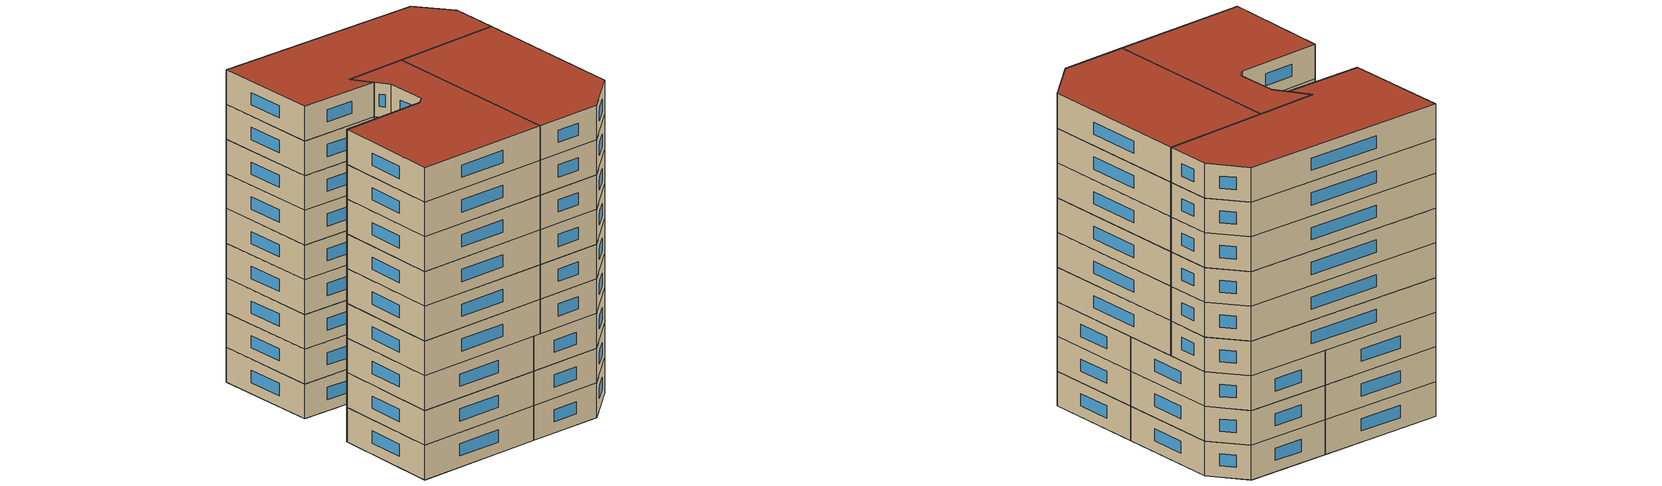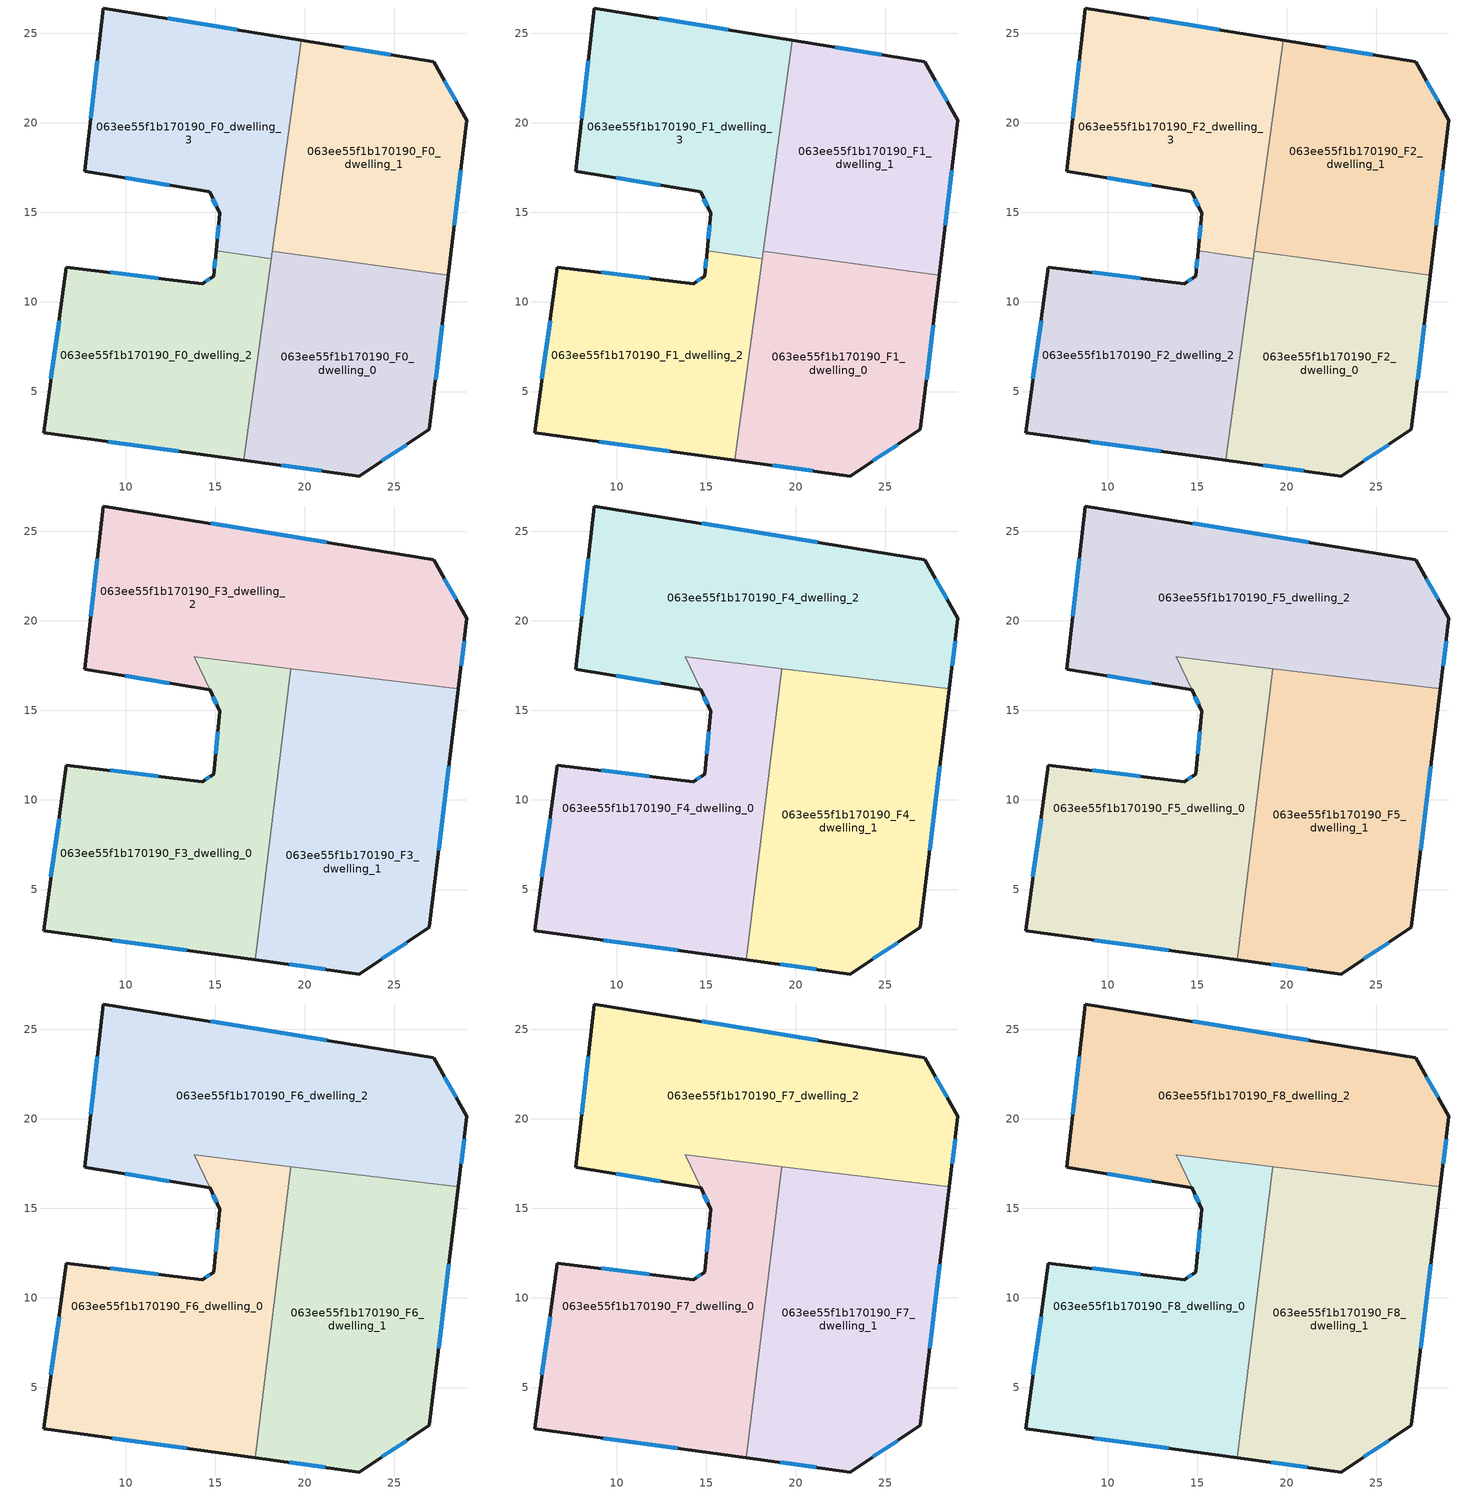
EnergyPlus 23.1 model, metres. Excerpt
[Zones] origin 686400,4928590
063ee55f1b170190_F0_dwelling_0
 floor ground (EU_floor_Construction): 26.95,2.88 27.99,11.49 18.18,12.84 16.58,1.17 23.02,0.28 z0
 wall outside (EU_wall_Construction): 27.99,11.49 26.95,2.88 23.02,0.28 16.58,1.17 z0:3
 wall to 063ee55f1b170190_F0_dwelling_1 (EU_wall_Construction): 18.18,12.84 27.99,11.49 z0:3
 wall to 063ee55f1b170190_F0_dwelling_2 (EU_wall_Construction): 16.58,1.17 18.13,12.43 z0:3
 wall to 063ee55f1b170190_F0_dwelling_3 (EU_wall_Construction): 18.13,12.43 18.18,12.84 z0:3
 window (EU_Window_Construction): 27.66,8.7 27.29,5.67 / 25.68,2.04 24.3,1.12 / 20.93,0.57 18.67,0.88 z0.97:2.03
063ee55f1b170190_F0_dwelling_1
 floor ground (EU_floor_Construction): 27.99,11.49 29.04,20.16 27.19,23.41 19.8,24.62 18.18,12.84 z0
 wall outside (EU_wall_Construction): 19.8,24.62 27.19,23.41 29.04,20.16 27.99,11.49 z0:3
 wall to 063ee55f1b170190_F0_dwelling_3 (EU_wall_Construction): 18.18,12.84 19.8,24.62 z0:3
 window (EU_Window_Construction): 22.2,24.23 24.8,23.8 / 27.79,22.36 28.44,21.21 / 28.7,17.35 28.34,14.3 z0.97:2.03
063ee55f1b170190_F0_dwelling_2
 floor ground (EU_floor_Construction): 16.58,1.17 18.13,12.43 15.03,12.85 14.89,11.44 14.25,11.02 6.68,11.95 5.4,2.7 z0
 wall outside (EU_wall_Construction): 16.58,1.17 5.4,2.7 6.68,11.95 14.25,11.02 14.89,11.44 15.03,12.85 z0:3
 wall to 063ee55f1b170190_F0_dwelling_3 (EU_wall_Construction): 15.03,12.85 18.13,12.43 z0:3
 window (EU_Window_Construction): 9.13,11.65 11.8,11.32 / 14.46,11.16 14.69,11.3 / 14.94,11.9 14.99,12.39 / 12.96,1.66 9.03,2.2 / 5.82,5.7 6.26,8.95 z0.97:2.03
063ee55f1b170190_F0_dwelling_3
 floor ground (EU_floor_Construction): 18.13,12.43 19.8,24.62 8.74,26.42 7.7,17.29 14.67,16.17 15.24,14.96 15.03,12.85 z0
 wall outside (EU_wall_Construction): 15.03,12.85 15.24,14.96 14.67,16.17 7.7,17.29 8.74,26.42 19.8,24.62 z0:3
 window (EU_Window_Construction): 15.1,13.54 15.18,14.28 / 15.06,15.35 14.86,15.78 / 12.41,16.53 9.96,16.93 / 8.04,20.25 8.41,23.46 / 12.33,25.84 16.22,25.2 z0.97:2.03
063ee55f1b170190_F1_dwelling_0
 floor to 063ee55f1b170190_F0_dwelling_0 (EU_floor_Construction): 26.95,2.88 27.99,11.49 18.18,12.84 16.58,1.17 23.02,0.28 z3
 wall outside (EU_wall_Construction): 27.99,11.49 26.95,2.88 23.02,0.28 16.58,1.17 z3:6
 wall to 063ee55f1b170190_F1_dwelling_1 (EU_wall_Construction): 18.18,12.84 27.99,11.49 z3:6
 wall to 063ee55f1b170190_F1_dwelling_2 (EU_wall_Construction): 16.58,1.17 18.13,12.43 z3:6
 wall to 063ee55f1b170190_F1_dwelling_3 (EU_wall_Construction): 18.13,12.43 18.18,12.84 z3:6
 window (EU_Window_Construction): 27.66,8.7 27.29,5.67 / 25.68,2.04 24.3,1.12 / 20.93,0.57 18.67,0.88 z3.97:5.03
063ee55f1b170190_F1_dwelling_1
 floor to 063ee55f1b170190_F0_dwelling_1 (EU_floor_Construction): 27.99,11.49 29.04,20.16 27.19,23.41 19.8,24.62 18.18,12.84 z3
 wall outside (EU_wall_Construction): 19.8,24.62 27.19,23.41 29.04,20.16 27.99,11.49 z3:6
 wall to 063ee55f1b170190_F1_dwelling_3 (EU_wall_Construction): 18.18,12.84 19.8,24.62 z3:6
 window (EU_Window_Construction): 22.2,24.23 24.8,23.8 / 27.79,22.36 28.44,21.21 / 28.7,17.35 28.34,14.3 z3.97:5.03
063ee55f1b170190_F1_dwelling_2
 floor to 063ee55f1b170190_F0_dwelling_2 (EU_floor_Construction): 16.58,1.17 18.13,12.43 15.03,12.85 14.89,11.44 14.25,11.02 6.68,11.95 5.4,2.7 z3
 wall outside (EU_wall_Construction): 16.58,1.17 5.4,2.7 6.68,11.95 14.25,11.02 14.89,11.44 15.03,12.85 z3:6
 wall to 063ee55f1b170190_F1_dwelling_3 (EU_wall_Construction): 15.03,12.85 18.13,12.43 z3:6
 window (EU_Window_Construction): 9.13,11.65 11.8,11.32 / 14.46,11.16 14.69,11.3 / 14.94,11.9 14.99,12.39 / 12.96,1.66 9.03,2.2 / 5.82,5.7 6.26,8.95 z3.97:5.03
063ee55f1b170190_F1_dwelling_3
 floor to 063ee55f1b170190_F0_dwelling_3 (EU_floor_Construction): 18.13,12.43 19.8,24.62 8.74,26.42 7.7,17.29 14.67,16.17 15.24,14.96 15.03,12.85 z3
 wall outside (EU_wall_Construction): 15.03,12.85 15.24,14.96 14.67,16.17 7.7,17.29 8.74,26.42 19.8,24.62 z3:6
 window (EU_Window_Construction): 15.1,13.54 15.18,14.28 / 15.06,15.35 14.86,15.78 / 12.41,16.53 9.96,16.93 / 8.04,20.25 8.41,23.46 / 12.33,25.84 16.22,25.2 z3.97:5.03
063ee55f1b170190_F2_dwelling_0
 floor to 063ee55f1b170190_F1_dwelling_0 (EU_floor_Construction): 26.95,2.88 27.99,11.49 18.18,12.84 16.58,1.17 23.02,0.28 z6
 wall outside (EU_wall_Construction): 27.99,11.49 26.95,2.88 23.02,0.28 16.58,1.17 z6:9
 wall to 063ee55f1b170190_F2_dwelling_1 (EU_wall_Construction): 18.18,12.84 27.99,11.49 z6:9
 wall to 063ee55f1b170190_F2_dwelling_2 (EU_wall_Construction): 16.58,1.17 18.13,12.43 z6:9
 wall to 063ee55f1b170190_F2_dwelling_3 (EU_wall_Construction): 18.13,12.43 18.18,12.84 z6:9
 window (EU_Window_Construction): 27.66,8.7 27.29,5.67 / 25.68,2.04 24.3,1.12 / 20.93,0.57 18.67,0.88 z6.97:8.03
063ee55f1b170190_F2_dwelling_1
 floor to 063ee55f1b170190_F1_dwelling_1 (EU_floor_Construction): 27.99,11.49 29.04,20.16 27.19,23.41 19.8,24.62 18.18,12.84 z6
 wall outside (EU_wall_Construction): 19.8,24.62 27.19,23.41 29.04,20.16 27.99,11.49 z6:9
 wall to 063ee55f1b170190_F2_dwelling_3 (EU_wall_Construction): 18.18,12.84 19.8,24.62 z6:9
 window (EU_Window_Construction): 22.2,24.23 24.8,23.8 / 27.79,22.36 28.44,21.21 / 28.7,17.35 28.34,14.3 z6.97:8.03
063ee55f1b170190_F2_dwelling_2
 floor to 063ee55f1b170190_F1_dwelling_2 (EU_floor_Construction): 16.58,1.17 18.13,12.43 15.03,12.85 14.89,11.44 14.25,11.02 6.68,11.95 5.4,2.7 z6
 wall outside (EU_wall_Construction): 16.58,1.17 5.4,2.7 6.68,11.95 14.25,11.02 14.89,11.44 15.03,12.85 z6:9
 wall to 063ee55f1b170190_F2_dwelling_3 (EU_wall_Construction): 15.03,12.85 18.13,12.43 z6:9
 window (EU_Window_Construction): 9.13,11.65 11.8,11.32 / 14.46,11.16 14.69,11.3 / 14.94,11.9 14.99,12.39 / 12.96,1.66 9.03,2.2 / 5.82,5.7 6.26,8.95 z6.97:8.03
063ee55f1b170190_F2_dwelling_3
 floor to 063ee55f1b170190_F1_dwelling_3 (EU_floor_Construction): 18.13,12.43 19.8,24.62 8.74,26.42 7.7,17.29 14.67,16.17 15.24,14.96 15.03,12.85 z6
 wall outside (EU_wall_Construction): 15.03,12.85 15.24,14.96 14.67,16.17 7.7,17.29 8.74,26.42 19.8,24.62 z6:9
 window (EU_Window_Construction): 15.1,13.54 15.18,14.28 / 15.06,15.35 14.86,15.78 / 12.41,16.53 9.96,16.93 / 8.04,20.25 8.41,23.46 / 12.33,25.84 16.22,25.2 z6.97:8.03
063ee55f1b170190_F3_dwelling_0
 floor to 063ee55f1b170190_F2_dwelling_2 (EU_floor_Construction): 16.58,1.17 18.13,12.43 15.03,12.85 14.89,11.44 14.25,11.02 6.68,11.95 5.4,2.7 z9
 floor to 063ee55f1b170190_F2_dwelling_0 (EU_floor_Construction): 17.23,1.08 18.65,12.77 18.18,12.84 16.58,1.17 z9
 floor to 063ee55f1b170190_F2_dwelling_3 (EU_floor_Construction): 18.13,12.43 18.81,17.39 13.82,18 14.68,16.17 15.24,14.96 15.03,12.85 z9
 floor to 063ee55f1b170190_F2_dwelling_1 (EU_floor_Construction): 18.65,12.77 19.21,17.34 18.81,17.39 18.18,12.84 z9
 wall outside (EU_wall_Construction): 17.23,1.08 5.4,2.7 6.68,11.95 14.25,11.02 14.89,11.44 15.24,14.96 14.68,16.17 z9:12
 wall to 063ee55f1b170190_F3_dwelling_2 (EU_wall_Construction): 14.68,16.17 13.82,18 19.21,17.34 z9:12
 wall to 063ee55f1b170190_F3_dwelling_1 (EU_wall_Construction): 19.21,17.34 17.23,1.08 z9:12
 window (EU_Window_Construction): 9.13,11.65 11.8,11.32 / 14.46,11.16 14.69,11.3 / 15.01,12.58 15.13,13.82 / 15.06,15.35 14.86,15.78 / 13.4,1.6 9.24,2.17 / 5.82,5.7 6.26,8.95 z9.97:11.03
063ee55f1b170190_F3_dwelling_1
 floor to 063ee55f1b170190_F2_dwelling_0 (EU_floor_Construction): 26.95,2.88 27.99,11.49 18.65,12.77 17.23,1.08 23.02,0.28 z9
 floor to 063ee55f1b170190_F2_dwelling_1 (EU_floor_Construction): 27.99,11.49 28.57,16.21 19.21,17.34 18.65,12.77 z9
 wall outside (EU_wall_Construction): 28.57,16.21 26.95,2.88 23.02,0.28 17.23,1.08 z9:12
 wall to 063ee55f1b170190_F3_dwelling_2 (EU_wall_Construction): 19.21,17.34 28.57,16.21 z9:12
 window (EU_Window_Construction): 25.68,2.04 24.3,1.12 / 21.15,0.54 19.11,0.82 / 28.04,11.89 27.48,7.2 z9.97:11.03
063ee55f1b170190_F3_dwelling_2
 floor to 063ee55f1b170190_F2_dwelling_1 (EU_floor_Construction): 28.57,16.21 29.04,20.16 27.19,23.41 19.8,24.62 18.81,17.39 z9
 floor to 063ee55f1b170190_F2_dwelling_3 (EU_floor_Construction): 18.81,17.39 19.8,24.62 8.74,26.42 7.7,17.29 14.67,16.17 13.82,18 z9
 wall outside (EU_wall_Construction): 14.67,16.17 7.7,17.29 8.74,26.42 27.19,23.41 29.04,20.16 28.57,16.21 z9:12
 window (EU_Window_Construction): 12.41,16.53 9.96,16.93 / 8.04,20.25 8.41,23.46 / 14.73,25.44 21.21,24.39 / 27.79,22.36 28.44,21.21 / 28.89,18.88 28.72,17.49 z9.97:11.03
063ee55f1b170190_F4_dwelling_0
 floor to 063ee55f1b170190_F3_dwelling_0 (EU_floor_Construction): 17.23,1.08 19.21,17.34 13.82,18 14.68,16.17 15.24,14.96 14.89,11.44 14.25,11.02 6.68,11.95 5.4,2.7 z12
 wall outside (EU_wall_Construction): 17.23,1.08 5.4,2.7 6.68,11.95 14.25,11.02 14.89,11.44 15.24,14.96 14.68,16.17 z12:15
 wall to 063ee55f1b170190_F4_dwelling_2 (EU_wall_Construction): 14.68,16.17 13.82,18 19.21,17.34 z12:15
 wall to 063ee55f1b170190_F4_dwelling_1 (EU_wall_Construction): 19.21,17.34 17.23,1.08 z12:15
 window (EU_Window_Construction): 9.13,11.65 11.8,11.32 / 14.46,11.16 14.69,11.3 / 15.01,12.58 15.13,13.82 / 15.06,15.35 14.86,15.78 / 13.4,1.6 9.24,2.17 / 5.82,5.7 6.26,8.95 z12.97:14.03
063ee55f1b170190_F4_dwelling_1
 floor to 063ee55f1b170190_F3_dwelling_1 (EU_floor_Construction): 26.95,2.88 28.57,16.21 19.21,17.34 17.23,1.08 23.02,0.28 z12
 wall outside (EU_wall_Construction): 28.57,16.21 26.95,2.88 23.02,0.28 17.23,1.08 z12:15
 wall to 063ee55f1b170190_F4_dwelling_2 (EU_wall_Construction): 19.21,17.34 28.57,16.21 z12:15
 window (EU_Window_Construction): 25.68,2.04 24.3,1.12 / 21.15,0.54 19.11,0.82 / 28.04,11.89 27.48,7.2 z12.97:14.03
063ee55f1b170190_F4_dwelling_2
 floor to 063ee55f1b170190_F3_dwelling_2 (EU_floor_Construction): 28.57,16.21 29.04,20.16 27.19,23.41 8.74,26.42 7.7,17.29 14.67,16.17 13.82,18 z12
 wall outside (EU_wall_Construction): 14.67,16.17 7.7,17.29 8.74,26.42 27.19,23.41 29.04,20.16 28.57,16.21 z12:15
 window (EU_Window_Construction): 12.41,16.53 9.96,16.93 / 8.04,20.25 8.41,23.46 / 14.73,25.44 21.21,24.39 / 27.79,22.36 28.44,21.21 / 28.89,18.88 28.72,17.49 z12.97:14.03
063ee55f1b170190_F5_dwelling_0
 floor to 063ee55f1b170190_F4_dwelling_0 (EU_floor_Construction): 17.23,1.08 19.21,17.34 13.82,18 14.68,16.17 15.24,14.96 14.89,11.44 14.25,11.02 6.68,11.95 5.4,2.7 z15
 wall outside (EU_wall_Construction): 17.23,1.08 5.4,2.7 6.68,11.95 14.25,11.02 14.89,11.44 15.24,14.96 14.68,16.17 z15:18
 wall to 063ee55f1b170190_F5_dwelling_2 (EU_wall_Construction): 14.68,16.17 13.82,18 19.21,17.34 z15:18
 wall to 063ee55f1b170190_F5_dwelling_1 (EU_wall_Construction): 19.21,17.34 17.23,1.08 z15:18
 window (EU_Window_Construction): 9.13,11.65 11.8,11.32 / 14.46,11.16 14.69,11.3 / 15.01,12.58 15.13,13.82 / 15.06,15.35 14.86,15.78 / 13.4,1.6 9.24,2.17 / 5.82,5.7 6.26,8.95 z15.97:17.03
063ee55f1b170190_F5_dwelling_1
 floor to 063ee55f1b170190_F4_dwelling_1 (EU_floor_Construction): 26.95,2.88 28.57,16.21 19.21,17.34 17.23,1.08 23.02,0.28 z15
 wall outside (EU_wall_Construction): 28.57,16.21 26.95,2.88 23.02,0.28 17.23,1.08 z15:18
 wall to 063ee55f1b170190_F5_dwelling_2 (EU_wall_Construction): 19.21,17.34 28.57,16.21 z15:18
 window (EU_Window_Construction): 25.68,2.04 24.3,1.12 / 21.15,0.54 19.11,0.82 / 28.04,11.89 27.48,7.2 z15.97:17.03
063ee55f1b170190_F5_dwelling_2
 floor to 063ee55f1b170190_F4_dwelling_2 (EU_floor_Construction): 28.57,16.21 29.04,20.16 27.19,23.41 8.74,26.42 7.7,17.29 14.67,16.17 13.82,18 z15
 wall outside (EU_wall_Construction): 14.67,16.17 7.7,17.29 8.74,26.42 27.19,23.41 29.04,20.16 28.57,16.21 z15:18
 window (EU_Window_Construction): 12.41,16.53 9.96,16.93 / 8.04,20.25 8.41,23.46 / 14.73,25.44 21.21,24.39 / 27.79,22.36 28.44,21.21 / 28.89,18.88 28.72,17.49 z15.97:17.03
063ee55f1b170190_F6_dwelling_0
 floor to 063ee55f1b170190_F5_dwelling_0 (EU_floor_Construction): 17.23,1.08 19.21,17.34 13.82,18 14.68,16.17 15.24,14.96 14.89,11.44 14.25,11.02 6.68,11.95 5.4,2.7 z18
 wall outside (EU_wall_Construction): 17.23,1.08 5.4,2.7 6.68,11.95 14.25,11.02 14.89,11.44 15.24,14.96 14.68,16.17 z18:21
 wall to 063ee55f1b170190_F6_dwelling_2 (EU_wall_Construction): 14.68,16.17 13.82,18 19.21,17.34 z18:21
 wall to 063ee55f1b170190_F6_dwelling_1 (EU_wall_Construction): 19.21,17.34 17.23,1.08 z18:21
 window (EU_Window_Construction): 9.13,11.65 11.8,11.32 / 14.46,11.16 14.69,11.3 / 15.01,12.58 15.13,13.82 / 15.06,15.35 14.86,15.78 / 13.4,1.6 9.24,2.17 / 5.82,5.7 6.26,8.95 z18.97:20.03
063ee55f1b170190_F6_dwelling_1
 floor to 063ee55f1b170190_F5_dwelling_1 (EU_floor_Construction): 26.95,2.88 28.57,16.21 19.21,17.34 17.23,1.08 23.02,0.28 z18
 wall outside (EU_wall_Construction): 28.57,16.21 26.95,2.88 23.02,0.28 17.23,1.08 z18:21
 wall to 063ee55f1b170190_F6_dwelling_2 (EU_wall_Construction): 19.21,17.34 28.57,16.21 z18:21
 window (EU_Window_Construction): 25.68,2.04 24.3,1.12 / 21.15,0.54 19.11,0.82 / 28.04,11.89 27.48,7.2 z18.97:20.03
063ee55f1b170190_F6_dwelling_2
 floor to 063ee55f1b170190_F5_dwelling_2 (EU_floor_Construction): 28.57,16.21 29.04,20.16 27.19,23.41 8.74,26.42 7.7,17.29 14.67,16.17 13.82,18 z18
 wall outside (EU_wall_Construction): 14.67,16.17 7.7,17.29 8.74,26.42 27.19,23.41 29.04,20.16 28.57,16.21 z18:21
 window (EU_Window_Construction): 12.41,16.53 9.96,16.93 / 8.04,20.25 8.41,23.46 / 14.73,25.44 21.21,24.39 / 27.79,22.36 28.44,21.21 / 28.89,18.88 28.72,17.49 z18.97:20.03
063ee55f1b170190_F7_dwelling_0
 floor to 063ee55f1b170190_F6_dwelling_0 (EU_floor_Construction): 17.23,1.08 19.21,17.34 13.82,18 14.68,16.17 15.24,14.96 14.89,11.44 14.25,11.02 6.68,11.95 5.4,2.7 z21
 wall outside (EU_wall_Construction): 17.23,1.08 5.4,2.7 6.68,11.95 14.25,11.02 14.89,11.44 15.24,14.96 14.68,16.17 z21:24
 wall to 063ee55f1b170190_F7_dwelling_2 (EU_wall_Construction): 14.68,16.17 13.82,18 19.21,17.34 z21:24
 wall to 063ee55f1b170190_F7_dwelling_1 (EU_wall_Construction): 19.21,17.34 17.23,1.08 z21:24
 window (EU_Window_Construction): 9.13,11.65 11.8,11.32 / 14.46,11.16 14.69,11.3 / 15.01,12.58 15.13,13.82 / 15.06,15.35 14.86,15.78 / 13.4,1.6 9.24,2.17 / 5.82,5.7 6.26,8.95 z21.97:23.03
063ee55f1b170190_F7_dwelling_1
 floor to 063ee55f1b170190_F6_dwelling_1 (EU_floor_Construction): 26.95,2.88 28.57,16.21 19.21,17.34 17.23,1.08 23.02,0.28 z21
 wall outside (EU_wall_Construction): 28.57,16.21 26.95,2.88 23.02,0.28 17.23,1.08 z21:24
 wall to 063ee55f1b170190_F7_dwelling_2 (EU_wall_Construction): 19.21,17.34 28.57,16.21 z21:24
 window (EU_Window_Construction): 25.68,2.04 24.3,1.12 / 21.15,0.54 19.11,0.82 / 28.04,11.89 27.48,7.2 z21.97:23.03
063ee55f1b170190_F7_dwelling_2
 floor to 063ee55f1b170190_F6_dwelling_2 (EU_floor_Construction): 28.57,16.21 29.04,20.16 27.19,23.41 8.74,26.42 7.7,17.29 14.67,16.17 13.82,18 z21
 wall outside (EU_wall_Construction): 14.67,16.17 7.7,17.29 8.74,26.42 27.19,23.41 29.04,20.16 28.57,16.21 z21:24
 window (EU_Window_Construction): 12.41,16.53 9.96,16.93 / 8.04,20.25 8.41,23.46 / 14.73,25.44 21.21,24.39 / 27.79,22.36 28.44,21.21 / 28.89,18.88 28.72,17.49 z21.97:23.03
063ee55f1b170190_F8_dwelling_0
 floor to 063ee55f1b170190_F7_dwelling_0 (EU_floor_Construction): 17.23,1.08 19.21,17.34 13.82,18 14.68,16.17 15.24,14.96 14.89,11.44 14.25,11.02 6.68,11.95 5.4,2.7 z24
 wall outside (EU_wall_Construction): 17.23,1.08 5.4,2.7 6.68,11.95 14.25,11.02 14.89,11.44 15.24,14.96 14.68,16.17 z24:27
 wall to 063ee55f1b170190_F8_dwelling_2 (EU_wall_Construction): 14.68,16.17 13.82,18 19.21,17.34 z24:27
 wall to 063ee55f1b170190_F8_dwelling_1 (EU_wall_Construction): 19.21,17.34 17.23,1.08 z24:27
 window (EU_Window_Construction): 9.13,11.65 11.8,11.32 / 14.46,11.16 14.69,11.3 / 15.01,12.58 15.13,13.82 / 15.06,15.35 14.86,15.78 / 13.4,1.6 9.24,2.17 / 5.82,5.7 6.26,8.95 z24.97:26.03
 roof outside (EU_roof_Construction): 19.21,17.34 17.23,1.08 5.4,2.7 6.68,11.95 14.25,11.02 14.89,11.44 15.24,14.96 14.68,16.17 13.82,18 z27
063ee55f1b170190_F8_dwelling_1
 floor to 063ee55f1b170190_F7_dwelling_1 (EU_floor_Construction): 26.95,2.88 28.57,16.21 19.21,17.34 17.23,1.08 23.02,0.28 z24
 wall outside (EU_wall_Construction): 28.57,16.21 26.95,2.88 23.02,0.28 17.23,1.08 z24:27
 wall to 063ee55f1b170190_F8_dwelling_2 (EU_wall_Construction): 19.21,17.34 28.57,16.21 z24:27
 window (EU_Window_Construction): 25.68,2.04 24.3,1.12 / 21.15,0.54 19.11,0.82 / 28.04,11.89 27.48,7.2 z24.97:26.03
 roof outside (EU_roof_Construction): 28.57,16.21 26.95,2.88 23.02,0.28 17.23,1.08 19.21,17.34 z27
063ee55f1b170190_F8_dwelling_2
 floor to 063ee55f1b170190_F7_dwelling_2 (EU_floor_Construction): 28.57,16.21 29.04,20.16 27.19,23.41 8.74,26.42 7.7,17.29 14.67,16.17 13.82,18 z24
 wall outside (EU_wall_Construction): 14.67,16.17 7.7,17.29 8.74,26.42 27.19,23.41 29.04,20.16 28.57,16.21 z24:27
 window (EU_Window_Construction): 12.41,16.53 9.96,16.93 / 8.04,20.25 8.41,23.46 / 14.73,25.44 21.21,24.39 / 27.79,22.36 28.44,21.21 / 28.89,18.88 28.72,17.49 z24.97:26.03
 roof outside (EU_roof_Construction): 27.19,23.41 29.04,20.16 28.57,16.21 13.82,18 14.68,16.17 7.7,17.29 8.74,26.42 z27
[Building]
EU S2 Campaign: North Axis=0; Terrain=City; Solar Distribution=FullExterior
[Site:Location]
Bologna: Latitude=44.5; Longitude=11.25; Time Zone=1; Elevation=37
[SizingPeriod:WeatherFileDays]
AnnualSizingPeriod: Begin Month=1; Begin Day of Month=1; End Month=12; End Day of Month=31; Day of Week for Start Day=Monday; Use Weather File Daylight Saving Period=No; Use Weather File Rain and Snow Indicators=No
[MATERIAL]
EU_InternalMass_Material: Roughness=MediumRough; Thickness=0.1; Conductivity=1; Density=1800; Specific Heat=900; Thermal Absorptance=0.9; Solar Absorptance=0.7; Visible Absorptance=0.7
[MATERIAL:NOMASS] Roughness=MediumRough; Thermal Absorptance=0.9; Solar Absorptance=0.7; Visible Absorptance=0.7
Name | Thermal Resistance
EU_wall_NoMass | 0.779417
EU_roof_NoMass | 0.435466
EU_floor_NoMass | 0.588222
[WINDOWMATERIAL:SIMPLEGLAZINGSYSTEM]
EU_Window_SimpleGlazing: UFactor=5.16242; Solar Heat Gain Coefficient=0.85; Visible Transmittance=0.85
[CONSTRUCTION]
EU_wall_Construction: EU_wall_NoMass
EU_roof_Construction: EU_roof_NoMass
EU_floor_Construction: EU_floor_NoMass
EU_InternalMass_Construction: EU_InternalMass_Material
EU_Window_Construction: EU_Window_SimpleGlazing
[ZONE] Type=1; Multiplier=1; Ceiling Height=autocalculate; Floor Area=autocalculate; Part of Total Floor Area=Yes
Name | Volume
063ee55f1b170190_F0_dwelling_0; 063ee55f1b170190_F1_dwelling_0; 063ee55f1b170190_F2_dwelling_0 | 336.634
063ee55f1b170190_F3_dwelling_0; 063ee55f1b170190_F4_dwelling_0; 063ee55f1b170190_F5_dwelling_0; 063ee55f1b170190_F6_dwelling_0; 063ee55f1b170190_F7_dwelling_0; 063ee55f1b170190_F8_dwelling_0 | 418.219
063ee55f1b170190_F0_dwelling_1; 063ee55f1b170190_F1_dwelling_1; 063ee55f1b170190_F2_dwelling_1 | 336.624
063ee55f1b170190_F3_dwelling_1; 063ee55f1b170190_F4_dwelling_1; 063ee55f1b170190_F5_dwelling_1; 063ee55f1b170190_F6_dwelling_1; 063ee55f1b170190_F7_dwelling_1; 063ee55f1b170190_F8_dwelling_1 | 448.837
063ee55f1b170190_F0_dwelling_2; 063ee55f1b170190_F1_dwelling_2; 063ee55f1b170190_F2_dwelling_2 | 336.625
063ee55f1b170190_F3_dwelling_2 | 479.424
063ee55f1b170190_F4_dwelling_2; 063ee55f1b170190_F5_dwelling_2; 063ee55f1b170190_F6_dwelling_2; 063ee55f1b170190_F7_dwelling_2; 063ee55f1b170190_F8_dwelling_2 | 479.44
063ee55f1b170190_F0_dwelling_3; 063ee55f1b170190_F1_dwelling_3; 063ee55f1b170190_F2_dwelling_3 | 336.617
[INTERNALMASS] Construction=EU_InternalMass_Construction
Name | Zone or ZoneList | Surface Area
063ee55f1b170190_F0_dwelling_0_EU_InternalMass | 063ee55f1b170190_F0_dwelling_0 | 112.211
063ee55f1b170190_F0_dwelling_1_EU_InternalMass | 063ee55f1b170190_F0_dwelling_1 | 112.208
063ee55f1b170190_F0_dwelling_2_EU_InternalMass | 063ee55f1b170190_F0_dwelling_2 | 112.209
063ee55f1b170190_F0_dwelling_3_EU_InternalMass | 063ee55f1b170190_F0_dwelling_3 | 112.206
063ee55f1b170190_F1_dwelling_0_EU_InternalMass | 063ee55f1b170190_F1_dwelling_0 | 112.211
063ee55f1b170190_F1_dwelling_1_EU_InternalMass | 063ee55f1b170190_F1_dwelling_1 | 112.208
063ee55f1b170190_F1_dwelling_2_EU_InternalMass | 063ee55f1b170190_F1_dwelling_2 | 112.209
063ee55f1b170190_F1_dwelling_3_EU_InternalMass | 063ee55f1b170190_F1_dwelling_3 | 112.206
063ee55f1b170190_F2_dwelling_0_EU_InternalMass | 063ee55f1b170190_F2_dwelling_0 | 112.211
063ee55f1b170190_F2_dwelling_1_EU_InternalMass | 063ee55f1b170190_F2_dwelling_1 | 112.208
063ee55f1b170190_F2_dwelling_2_EU_InternalMass | 063ee55f1b170190_F2_dwelling_2 | 112.209
063ee55f1b170190_F2_dwelling_3_EU_InternalMass | 063ee55f1b170190_F2_dwelling_3 | 112.206
063ee55f1b170190_F3_dwelling_0_EU_InternalMass | 063ee55f1b170190_F3_dwelling_0 | 139.412
063ee55f1b170190_F3_dwelling_1_EU_InternalMass | 063ee55f1b170190_F3_dwelling_1 | 149.613
063ee55f1b170190_F3_dwelling_2_EU_InternalMass | 063ee55f1b170190_F3_dwelling_2 | 159.813
063ee55f1b170190_F4_dwelling_0_EU_InternalMass | 063ee55f1b170190_F4_dwelling_0 | 139.412
063ee55f1b170190_F4_dwelling_1_EU_InternalMass | 063ee55f1b170190_F4_dwelling_1 | 149.613
063ee55f1b170190_F4_dwelling_2_EU_InternalMass | 063ee55f1b170190_F4_dwelling_2 | 159.813
063ee55f1b170190_F5_dwelling_0_EU_InternalMass | 063ee55f1b170190_F5_dwelling_0 | 139.412
063ee55f1b170190_F5_dwelling_1_EU_InternalMass | 063ee55f1b170190_F5_dwelling_1 | 149.613
063ee55f1b170190_F5_dwelling_2_EU_InternalMass | 063ee55f1b170190_F5_dwelling_2 | 159.813
063ee55f1b170190_F6_dwelling_0_EU_InternalMass | 063ee55f1b170190_F6_dwelling_0 | 139.412
063ee55f1b170190_F6_dwelling_1_EU_InternalMass | 063ee55f1b170190_F6_dwelling_1 | 149.613
063ee55f1b170190_F6_dwelling_2_EU_InternalMass | 063ee55f1b170190_F6_dwelling_2 | 159.813
063ee55f1b170190_F7_dwelling_0_EU_InternalMass | 063ee55f1b170190_F7_dwelling_0 | 139.412
063ee55f1b170190_F7_dwelling_1_EU_InternalMass | 063ee55f1b170190_F7_dwelling_1 | 149.613
063ee55f1b170190_F7_dwelling_2_EU_InternalMass | 063ee55f1b170190_F7_dwelling_2 | 159.813
063ee55f1b170190_F8_dwelling_0_EU_InternalMass | 063ee55f1b170190_F8_dwelling_0 | 139.412
063ee55f1b170190_F8_dwelling_1_EU_InternalMass | 063ee55f1b170190_F8_dwelling_1 | 149.613
063ee55f1b170190_F8_dwelling_2_EU_InternalMass | 063ee55f1b170190_F8_dwelling_2 | 159.813
[OTHEREQUIPMENT] Fuel Type=Electricity; Design Level Calculation Method=Watts/Area; Power per Zone Floor Area=1; Fraction Latent=0; Fraction Radiant=0; Fraction Lost=0; Carbon Dioxide Generation Rate=0; EndUse Subcategory=EU_Step8_InternalGains
Name | Zone or ZoneList or Space or SpaceList | Schedule
EU_Step8_InternalGain_063ee55f1b170190_F0_dwelling_0_f000 | 063ee55f1b170190_F0_dwelling_0 | EU_Step8_GainSchedule_063ee55f1b170190_F0_dwelling_0_f000
EU_Step8_InternalGain_063ee55f1b170190_F0_dwelling_1_f000 | 063ee55f1b170190_F0_dwelling_1 | EU_Step8_GainSchedule_063ee55f1b170190_F0_dwelling_1_f000
EU_Step8_InternalGain_063ee55f1b170190_F0_dwelling_2_f000 | 063ee55f1b170190_F0_dwelling_2 | EU_Step8_GainSchedule_063ee55f1b170190_F0_dwelling_2_f000
EU_Step8_InternalGain_063ee55f1b170190_F0_dwelling_3_f000 | 063ee55f1b170190_F0_dwelling_3 | EU_Step8_GainSchedule_063ee55f1b170190_F0_dwelling_3_f000
EU_Step8_InternalGain_063ee55f1b170190_F1_dwelling_0_f000 | 063ee55f1b170190_F1_dwelling_0 | EU_Step8_GainSchedule_063ee55f1b170190_F1_dwelling_0_f000
EU_Step8_InternalGain_063ee55f1b170190_F1_dwelling_1_f000 | 063ee55f1b170190_F1_dwelling_1 | EU_Step8_GainSchedule_063ee55f1b170190_F1_dwelling_1_f000
EU_Step8_InternalGain_063ee55f1b170190_F1_dwelling_2_f000 | 063ee55f1b170190_F1_dwelling_2 | EU_Step8_GainSchedule_063ee55f1b170190_F1_dwelling_2_f000
EU_Step8_InternalGain_063ee55f1b170190_F1_dwelling_3_f000 | 063ee55f1b170190_F1_dwelling_3 | EU_Step8_GainSchedule_063ee55f1b170190_F1_dwelling_3_f000
EU_Step8_InternalGain_063ee55f1b170190_F2_dwelling_0_f000 | 063ee55f1b170190_F2_dwelling_0 | EU_Step8_GainSchedule_063ee55f1b170190_F2_dwelling_0_f000
EU_Step8_InternalGain_063ee55f1b170190_F2_dwelling_1_f000 | 063ee55f1b170190_F2_dwelling_1 | EU_Step8_GainSchedule_063ee55f1b170190_F2_dwelling_1_f000
EU_Step8_InternalGain_063ee55f1b170190_F2_dwelling_2_f000 | 063ee55f1b170190_F2_dwelling_2 | EU_Step8_GainSchedule_063ee55f1b170190_F2_dwelling_2_f000
EU_Step8_InternalGain_063ee55f1b170190_F2_dwelling_3_f000 | 063ee55f1b170190_F2_dwelling_3 | EU_Step8_GainSchedule_063ee55f1b170190_F2_dwelling_3_f000
EU_Step8_InternalGain_063ee55f1b170190_F3_dwelling_0_f000 | 063ee55f1b170190_F3_dwelling_0 | EU_Step8_GainSchedule_063ee55f1b170190_F3_dwelling_0_f000
EU_Step8_InternalGain_063ee55f1b170190_F3_dwelling_1_f000 | 063ee55f1b170190_F3_dwelling_1 | EU_Step8_GainSchedule_063ee55f1b170190_F3_dwelling_1_f000
EU_Step8_InternalGain_063ee55f1b170190_F3_dwelling_2_f000 | 063ee55f1b170190_F3_dwelling_2 | EU_Step8_GainSchedule_063ee55f1b170190_F3_dwelling_2_f000
EU_Step8_InternalGain_063ee55f1b170190_F4_dwelling_0_f000 | 063ee55f1b170190_F4_dwelling_0 | EU_Step8_GainSchedule_063ee55f1b170190_F4_dwelling_0_f000
EU_Step8_InternalGain_063ee55f1b170190_F4_dwelling_1_f000 | 063ee55f1b170190_F4_dwelling_1 | EU_Step8_GainSchedule_063ee55f1b170190_F4_dwelling_1_f000
EU_Step8_InternalGain_063ee55f1b170190_F4_dwelling_2_f000 | 063ee55f1b170190_F4_dwelling_2 | EU_Step8_GainSchedule_063ee55f1b170190_F4_dwelling_2_f000
EU_Step8_InternalGain_063ee55f1b170190_F5_dwelling_0_f000 | 063ee55f1b170190_F5_dwelling_0 | EU_Step8_GainSchedule_063ee55f1b170190_F5_dwelling_0_f000
EU_Step8_InternalGain_063ee55f1b170190_F5_dwelling_1_f000 | 063ee55f1b170190_F5_dwelling_1 | EU_Step8_GainSchedule_063ee55f1b170190_F5_dwelling_1_f000
EU_Step8_InternalGain_063ee55f1b170190_F5_dwelling_2_f000 | 063ee55f1b170190_F5_dwelling_2 | EU_Step8_GainSchedule_063ee55f1b170190_F5_dwelling_2_f000
EU_Step8_InternalGain_063ee55f1b170190_F6_dwelling_0_f000 | 063ee55f1b170190_F6_dwelling_0 | EU_Step8_GainSchedule_063ee55f1b170190_F6_dwelling_0_f000
EU_Step8_InternalGain_063ee55f1b170190_F6_dwelling_1_f000 | 063ee55f1b170190_F6_dwelling_1 | EU_Step8_GainSchedule_063ee55f1b170190_F6_dwelling_1_f000
EU_Step8_InternalGain_063ee55f1b170190_F6_dwelling_2_f000 | 063ee55f1b170190_F6_dwelling_2 | EU_Step8_GainSchedule_063ee55f1b170190_F6_dwelling_2_f000
EU_Step8_InternalGain_063ee55f1b170190_F7_dwelling_0_f000 | 063ee55f1b170190_F7_dwelling_0 | EU_Step8_GainSchedule_063ee55f1b170190_F7_dwelling_0_f000
EU_Step8_InternalGain_063ee55f1b170190_F7_dwelling_1_f000 | 063ee55f1b170190_F7_dwelling_1 | EU_Step8_GainSchedule_063ee55f1b170190_F7_dwelling_1_f000
EU_Step8_InternalGain_063ee55f1b170190_F7_dwelling_2_f000 | 063ee55f1b170190_F7_dwelling_2 | EU_Step8_GainSchedule_063ee55f1b170190_F7_dwelling_2_f000
EU_Step8_InternalGain_063ee55f1b170190_F8_dwelling_0_f000 | 063ee55f1b170190_F8_dwelling_0 | EU_Step8_GainSchedule_063ee55f1b170190_F8_dwelling_0_f000
EU_Step8_InternalGain_063ee55f1b170190_F8_dwelling_1_f000 | 063ee55f1b170190_F8_dwelling_1 | EU_Step8_GainSchedule_063ee55f1b170190_F8_dwelling_1_f000
EU_Step8_InternalGain_063ee55f1b170190_F8_dwelling_2_f000 | 063ee55f1b170190_F8_dwelling_2 | EU_Step8_GainSchedule_063ee55f1b170190_F8_dwelling_2_f000
[ZONEVENTILATION:DESIGNFLOWRATE] Schedule=EU_AlwaysOn; Design Flow Rate Calculation Method=AirChanges/Hour; Air Changes per Hour=0.712058; Ventilation Type=Natural; Fan Pressure Rise=0; Fan Total Efficiency=1; Constant Term Coefficient=1; Temperature Term Coefficient=0; Velocity Term Coefficient=0; Velocity Squared Term Coefficient=0; Minimum Indoor Temperature=-100; Maximum Indoor Temperature=100; Delta Temperature=-100; Minimum Outdoor Temperature=-100; Maximum Outdoor Temperature=100; Maximum Wind Speed=40
Name | Zone or ZoneList or Space or SpaceList
EU_ConstantAir_063ee55f1b170190_F0_dwelling_0 | 063ee55f1b170190_F0_dwelling_0
EU_ConstantAir_063ee55f1b170190_F0_dwelling_1 | 063ee55f1b170190_F0_dwelling_1
EU_ConstantAir_063ee55f1b170190_F0_dwelling_2 | 063ee55f1b170190_F0_dwelling_2
EU_ConstantAir_063ee55f1b170190_F0_dwelling_3 | 063ee55f1b170190_F0_dwelling_3
EU_ConstantAir_063ee55f1b170190_F1_dwelling_0 | 063ee55f1b170190_F1_dwelling_0
EU_ConstantAir_063ee55f1b170190_F1_dwelling_1 | 063ee55f1b170190_F1_dwelling_1
EU_ConstantAir_063ee55f1b170190_F1_dwelling_2 | 063ee55f1b170190_F1_dwelling_2
EU_ConstantAir_063ee55f1b170190_F1_dwelling_3 | 063ee55f1b170190_F1_dwelling_3
EU_ConstantAir_063ee55f1b170190_F2_dwelling_0 | 063ee55f1b170190_F2_dwelling_0
EU_ConstantAir_063ee55f1b170190_F2_dwelling_1 | 063ee55f1b170190_F2_dwelling_1
EU_ConstantAir_063ee55f1b170190_F2_dwelling_2 | 063ee55f1b170190_F2_dwelling_2
EU_ConstantAir_063ee55f1b170190_F2_dwelling_3 | 063ee55f1b170190_F2_dwelling_3
EU_ConstantAir_063ee55f1b170190_F3_dwelling_0 | 063ee55f1b170190_F3_dwelling_0
EU_ConstantAir_063ee55f1b170190_F3_dwelling_1 | 063ee55f1b170190_F3_dwelling_1
EU_ConstantAir_063ee55f1b170190_F3_dwelling_2 | 063ee55f1b170190_F3_dwelling_2
EU_ConstantAir_063ee55f1b170190_F4_dwelling_0 | 063ee55f1b170190_F4_dwelling_0
EU_ConstantAir_063ee55f1b170190_F4_dwelling_1 | 063ee55f1b170190_F4_dwelling_1
EU_ConstantAir_063ee55f1b170190_F4_dwelling_2 | 063ee55f1b170190_F4_dwelling_2
EU_ConstantAir_063ee55f1b170190_F5_dwelling_0 | 063ee55f1b170190_F5_dwelling_0
EU_ConstantAir_063ee55f1b170190_F5_dwelling_1 | 063ee55f1b170190_F5_dwelling_1
EU_ConstantAir_063ee55f1b170190_F5_dwelling_2 | 063ee55f1b170190_F5_dwelling_2
EU_ConstantAir_063ee55f1b170190_F6_dwelling_0 | 063ee55f1b170190_F6_dwelling_0
EU_ConstantAir_063ee55f1b170190_F6_dwelling_1 | 063ee55f1b170190_F6_dwelling_1
EU_ConstantAir_063ee55f1b170190_F6_dwelling_2 | 063ee55f1b170190_F6_dwelling_2
EU_ConstantAir_063ee55f1b170190_F7_dwelling_0 | 063ee55f1b170190_F7_dwelling_0
EU_ConstantAir_063ee55f1b170190_F7_dwelling_1 | 063ee55f1b170190_F7_dwelling_1
EU_ConstantAir_063ee55f1b170190_F7_dwelling_2 | 063ee55f1b170190_F7_dwelling_2
EU_ConstantAir_063ee55f1b170190_F8_dwelling_0 | 063ee55f1b170190_F8_dwelling_0
EU_ConstantAir_063ee55f1b170190_F8_dwelling_1 | 063ee55f1b170190_F8_dwelling_1
EU_ConstantAir_063ee55f1b170190_F8_dwelling_2 | 063ee55f1b170190_F8_dwelling_2
[HVACTEMPLATE:THERMOSTAT] Constant Heating Setpoint=20; Constant Cooling Setpoint=50
EU_HeatOnly_063ee55f1b170190_F0_dwelling_0; EU_HeatOnly_063ee55f1b170190_F0_dwelling_1; EU_HeatOnly_063ee55f1b170190_F0_dwelling_2; EU_HeatOnly_063ee55f1b170190_F0_dwelling_3; EU_HeatOnly_063ee55f1b170190_F1_dwelling_0; EU_HeatOnly_063ee55f1b170190_F1_dwelling_1; EU_HeatOnly_063ee55f1b170190_F1_dwelling_2; EU_HeatOnly_063ee55f1b170190_F1_dwelling_3; EU_HeatOnly_063ee55f1b170190_F2_dwelling_0; EU_HeatOnly_063ee55f1b170190_F2_dwelling_1; EU_HeatOnly_063ee55f1b170190_F2_dwelling_2; EU_HeatOnly_063ee55f1b170190_F2_dwelling_3; EU_HeatOnly_063ee55f1b170190_F3_dwelling_0; EU_HeatOnly_063ee55f1b170190_F3_dwelling_1; EU_HeatOnly_063ee55f1b170190_F3_dwelling_2; EU_HeatOnly_063ee55f1b170190_F4_dwelling_0; EU_HeatOnly_063ee55f1b170190_F4_dwelling_1; EU_HeatOnly_063ee55f1b170190_F4_dwelling_2; EU_HeatOnly_063ee55f1b170190_F5_dwelling_0; EU_HeatOnly_063ee55f1b170190_F5_dwelling_1; EU_HeatOnly_063ee55f1b170190_F5_dwelling_2; EU_HeatOnly_063ee55f1b170190_F6_dwelling_0; EU_HeatOnly_063ee55f1b170190_F6_dwelling_1; EU_HeatOnly_063ee55f1b170190_F6_dwelling_2; EU_HeatOnly_063ee55f1b170190_F7_dwelling_0; EU_HeatOnly_063ee55f1b170190_F7_dwelling_1; EU_HeatOnly_063ee55f1b170190_F7_dwelling_2; EU_HeatOnly_063ee55f1b170190_F8_dwelling_0; EU_HeatOnly_063ee55f1b170190_F8_dwelling_1; EU_HeatOnly_063ee55f1b170190_F8_dwelling_2
[HVACTEMPLATE:ZONE:IDEALLOADSAIRSYSTEM] System Availability Schedule=EU_AlwaysOn; Maximum Heating Supply Air Temperature=50; Minimum Cooling Supply Air Temperature=13; Maximum Heating Supply Air Humidity Ratio=0.0156; Minimum Cooling Supply Air Humidity Ratio=0.0077; Heating Limit=NoLimit; Cooling Limit=NoLimit; Heating Availability Schedule=EU_AlwaysOn; Cooling Availability Schedule=EU_CoolingOff; Dehumidification Control Type=ConstantSensibleHeatRatio; Cooling Sensible Heat Ratio=0.7; Dehumidification Setpoint=60; Humidification Control Type=None; Humidification Setpoint=30; Outdoor Air Method=None; Outdoor Air Flow Rate per Person=0.00944; Outdoor Air Flow Rate per Zone Floor Area=0; Outdoor Air Flow Rate per Zone=0; Demand Controlled Ventilation Type=None; Outdoor Air Economizer Type=NoEconomizer; Heat Recovery Type=None; Sensible Heat Recovery Effectiveness=0.7; Latent Heat Recovery Effectiveness=0.65
Name | Template Thermostat
063ee55f1b170190_F0_dwelling_0 | EU_HeatOnly_063ee55f1b170190_F0_dwelling_0
063ee55f1b170190_F0_dwelling_1 | EU_HeatOnly_063ee55f1b170190_F0_dwelling_1
063ee55f1b170190_F0_dwelling_2 | EU_HeatOnly_063ee55f1b170190_F0_dwelling_2
063ee55f1b170190_F0_dwelling_3 | EU_HeatOnly_063ee55f1b170190_F0_dwelling_3
063ee55f1b170190_F1_dwelling_0 | EU_HeatOnly_063ee55f1b170190_F1_dwelling_0
063ee55f1b170190_F1_dwelling_1 | EU_HeatOnly_063ee55f1b170190_F1_dwelling_1
063ee55f1b170190_F1_dwelling_2 | EU_HeatOnly_063ee55f1b170190_F1_dwelling_2
063ee55f1b170190_F1_dwelling_3 | EU_HeatOnly_063ee55f1b170190_F1_dwelling_3
063ee55f1b170190_F2_dwelling_0 | EU_HeatOnly_063ee55f1b170190_F2_dwelling_0
063ee55f1b170190_F2_dwelling_1 | EU_HeatOnly_063ee55f1b170190_F2_dwelling_1
063ee55f1b170190_F2_dwelling_2 | EU_HeatOnly_063ee55f1b170190_F2_dwelling_2
063ee55f1b170190_F2_dwelling_3 | EU_HeatOnly_063ee55f1b170190_F2_dwelling_3
063ee55f1b170190_F3_dwelling_0 | EU_HeatOnly_063ee55f1b170190_F3_dwelling_0
063ee55f1b170190_F3_dwelling_1 | EU_HeatOnly_063ee55f1b170190_F3_dwelling_1
063ee55f1b170190_F3_dwelling_2 | EU_HeatOnly_063ee55f1b170190_F3_dwelling_2
063ee55f1b170190_F4_dwelling_0 | EU_HeatOnly_063ee55f1b170190_F4_dwelling_0
063ee55f1b170190_F4_dwelling_1 | EU_HeatOnly_063ee55f1b170190_F4_dwelling_1
063ee55f1b170190_F4_dwelling_2 | EU_HeatOnly_063ee55f1b170190_F4_dwelling_2
063ee55f1b170190_F5_dwelling_0 | EU_HeatOnly_063ee55f1b170190_F5_dwelling_0
063ee55f1b170190_F5_dwelling_1 | EU_HeatOnly_063ee55f1b170190_F5_dwelling_1
063ee55f1b170190_F5_dwelling_2 | EU_HeatOnly_063ee55f1b170190_F5_dwelling_2
063ee55f1b170190_F6_dwelling_0 | EU_HeatOnly_063ee55f1b170190_F6_dwelling_0
063ee55f1b170190_F6_dwelling_1 | EU_HeatOnly_063ee55f1b170190_F6_dwelling_1
063ee55f1b170190_F6_dwelling_2 | EU_HeatOnly_063ee55f1b170190_F6_dwelling_2
063ee55f1b170190_F7_dwelling_0 | EU_HeatOnly_063ee55f1b170190_F7_dwelling_0
063ee55f1b170190_F7_dwelling_1 | EU_HeatOnly_063ee55f1b170190_F7_dwelling_1
063ee55f1b170190_F7_dwelling_2 | EU_HeatOnly_063ee55f1b170190_F7_dwelling_2
063ee55f1b170190_F8_dwelling_0 | EU_HeatOnly_063ee55f1b170190_F8_dwelling_0
063ee55f1b170190_F8_dwelling_1 | EU_HeatOnly_063ee55f1b170190_F8_dwelling_1
063ee55f1b170190_F8_dwelling_2 | EU_HeatOnly_063ee55f1b170190_F8_dwelling_2
[SIZING:ZONE] Zone Cooling Design Supply Air Temperature Input Method=SupplyAirTemperature; Zone Cooling Design Supply Air Temperature=13; Zone Heating Design Supply Air Temperature Input Method=SupplyAirTemperature; Zone Heating Design Supply Air Temperature=50; Zone Cooling Design Supply Air Humidity Ratio=0.008; Zone Heating Design Supply Air Humidity Ratio=0.008; Cooling Design Air Flow Method=DesignDay; Cooling Design Air Flow Rate=0; Cooling Minimum Air Flow per Zone Floor Area=0.000762; Cooling Minimum Air Flow=0; Cooling Minimum Air Flow Fraction=0.2; Heating Design Air Flow Method=DesignDay; Heating Design Air Flow Rate=0; Heating Maximum Air Flow per Zone Floor Area=0.002032; Heating Maximum Air Flow=0.141576; Heating Maximum Air Flow Fraction=0.3; Account for Dedicated Outdoor Air System=No; Dedicated Outdoor Air System Control Strategy=NeutralSupplyAir; Dedicated Outdoor Air Low Setpoint Temperature for Design=autosize; Dedicated Outdoor Air High Setpoint Temperature for Design=autosize; Zone Load Sizing Method=Sensible Load Only No Latent Load; Zone Latent Cooling Design Supply Air Humidity Ratio Input Method=HumidityRatioDifference; Zone Cooling Design Supply Air Humidity Ratio Difference=0.005; Zone Latent Heating Design Supply Air Humidity Ratio Input Method=HumidityRatioDifference; Zone Humidification Design Supply Air Humidity Ratio Difference=0.005
063ee55f1b170190_F0_dwelling_0; 063ee55f1b170190_F0_dwelling_1; 063ee55f1b170190_F0_dwelling_2; 063ee55f1b170190_F0_dwelling_3; 063ee55f1b170190_F1_dwelling_0; 063ee55f1b170190_F1_dwelling_1; 063ee55f1b170190_F1_dwelling_2; 063ee55f1b170190_F1_dwelling_3; 063ee55f1b170190_F2_dwelling_0; 063ee55f1b170190_F2_dwelling_1; 063ee55f1b170190_F2_dwelling_2; 063ee55f1b170190_F2_dwelling_3; 063ee55f1b170190_F3_dwelling_0; 063ee55f1b170190_F3_dwelling_1; 063ee55f1b170190_F3_dwelling_2; 063ee55f1b170190_F4_dwelling_0; 063ee55f1b170190_F4_dwelling_1; 063ee55f1b170190_F4_dwelling_2; 063ee55f1b170190_F5_dwelling_0; 063ee55f1b170190_F5_dwelling_1; 063ee55f1b170190_F5_dwelling_2; 063ee55f1b170190_F6_dwelling_0; 063ee55f1b170190_F6_dwelling_1; 063ee55f1b170190_F6_dwelling_2; 063ee55f1b170190_F7_dwelling_0; 063ee55f1b170190_F7_dwelling_1; 063ee55f1b170190_F7_dwelling_2; 063ee55f1b170190_F8_dwelling_0; 063ee55f1b170190_F8_dwelling_1; 063ee55f1b170190_F8_dwelling_2
[SCHEDULE:CONSTANT]
Name | Hourly Value
EU_AlwaysOn | 1
EU_CoolingOff | 0
[SCHEDULE:FILE] Column Number=1; Rows to Skip at Top=0; Number of Hours of Data=8760; Column Separator=Comma; Interpolate to Timestep=No; Minutes per Item=60; Adjust Schedule for Daylight Savings=Yes
Name | File
EU_Step8_GainSchedule_063ee55f1b170190_F0_dwelling_0_f000 | ../../schedules/063ee55f1b170190/063ee55f1b170190_F0_dwelling_0_f000_gain.csv
EU_Step8_GainSchedule_063ee55f1b170190_F0_dwelling_1_f000 | ../../schedules/063ee55f1b170190/063ee55f1b170190_F0_dwelling_1_f000_gain.csv
EU_Step8_GainSchedule_063ee55f1b170190_F0_dwelling_2_f000 | ../../schedules/063ee55f1b170190/063ee55f1b170190_F0_dwelling_2_f000_gain.csv
EU_Step8_GainSchedule_063ee55f1b170190_F0_dwelling_3_f000 | ../../schedules/063ee55f1b170190/063ee55f1b170190_F0_dwelling_3_f000_gain.csv
EU_Step8_GainSchedule_063ee55f1b170190_F1_dwelling_0_f000 | ../../schedules/063ee55f1b170190/063ee55f1b170190_F1_dwelling_0_f000_gain.csv
EU_Step8_GainSchedule_063ee55f1b170190_F1_dwelling_1_f000 | ../../schedules/063ee55f1b170190/063ee55f1b170190_F1_dwelling_1_f000_gain.csv
EU_Step8_GainSchedule_063ee55f1b170190_F1_dwelling_2_f000 | ../../schedules/063ee55f1b170190/063ee55f1b170190_F1_dwelling_2_f000_gain.csv
EU_Step8_GainSchedule_063ee55f1b170190_F1_dwelling_3_f000 | ../../schedules/063ee55f1b170190/063ee55f1b170190_F1_dwelling_3_f000_gain.csv
EU_Step8_GainSchedule_063ee55f1b170190_F2_dwelling_0_f000 | ../../schedules/063ee55f1b170190/063ee55f1b170190_F2_dwelling_0_f000_gain.csv
EU_Step8_GainSchedule_063ee55f1b170190_F2_dwelling_1_f000 | ../../schedules/063ee55f1b170190/063ee55f1b170190_F2_dwelling_1_f000_gain.csv
EU_Step8_GainSchedule_063ee55f1b170190_F2_dwelling_2_f000 | ../../schedules/063ee55f1b170190/063ee55f1b170190_F2_dwelling_2_f000_gain.csv
EU_Step8_GainSchedule_063ee55f1b170190_F2_dwelling_3_f000 | ../../schedules/063ee55f1b170190/063ee55f1b170190_F2_dwelling_3_f000_gain.csv
EU_Step8_GainSchedule_063ee55f1b170190_F3_dwelling_0_f000 | ../../schedules/063ee55f1b170190/063ee55f1b170190_F3_dwelling_0_f000_gain.csv
EU_Step8_GainSchedule_063ee55f1b170190_F3_dwelling_1_f000 | ../../schedules/063ee55f1b170190/063ee55f1b170190_F3_dwelling_1_f000_gain.csv
EU_Step8_GainSchedule_063ee55f1b170190_F3_dwelling_2_f000 | ../../schedules/063ee55f1b170190/063ee55f1b170190_F3_dwelling_2_f000_gain.csv
EU_Step8_GainSchedule_063ee55f1b170190_F4_dwelling_0_f000 | ../../schedules/063ee55f1b170190/063ee55f1b170190_F4_dwelling_0_f000_gain.csv
EU_Step8_GainSchedule_063ee55f1b170190_F4_dwelling_1_f000 | ../../schedules/063ee55f1b170190/063ee55f1b170190_F4_dwelling_1_f000_gain.csv
EU_Step8_GainSchedule_063ee55f1b170190_F4_dwelling_2_f000 | ../../schedules/063ee55f1b170190/063ee55f1b170190_F4_dwelling_2_f000_gain.csv
EU_Step8_GainSchedule_063ee55f1b170190_F5_dwelling_0_f000 | ../../schedules/063ee55f1b170190/063ee55f1b170190_F5_dwelling_0_f000_gain.csv
EU_Step8_GainSchedule_063ee55f1b170190_F5_dwelling_1_f000 | ../../schedules/063ee55f1b170190/063ee55f1b170190_F5_dwelling_1_f000_gain.csv
EU_Step8_GainSchedule_063ee55f1b170190_F5_dwelling_2_f000 | ../../schedules/063ee55f1b170190/063ee55f1b170190_F5_dwelling_2_f000_gain.csv
EU_Step8_GainSchedule_063ee55f1b170190_F6_dwelling_0_f000 | ../../schedules/063ee55f1b170190/063ee55f1b170190_F6_dwelling_0_f000_gain.csv
EU_Step8_GainSchedule_063ee55f1b170190_F6_dwelling_1_f000 | ../../schedules/063ee55f1b170190/063ee55f1b170190_F6_dwelling_1_f000_gain.csv
EU_Step8_GainSchedule_063ee55f1b170190_F6_dwelling_2_f000 | ../../schedules/063ee55f1b170190/063ee55f1b170190_F6_dwelling_2_f000_gain.csv
EU_Step8_GainSchedule_063ee55f1b170190_F7_dwelling_0_f000 | ../../schedules/063ee55f1b170190/063ee55f1b170190_F7_dwelling_0_f000_gain.csv
EU_Step8_GainSchedule_063ee55f1b170190_F7_dwelling_1_f000 | ../../schedules/063ee55f1b170190/063ee55f1b170190_F7_dwelling_1_f000_gain.csv
EU_Step8_GainSchedule_063ee55f1b170190_F7_dwelling_2_f000 | ../../schedules/063ee55f1b170190/063ee55f1b170190_F7_dwelling_2_f000_gain.csv
EU_Step8_GainSchedule_063ee55f1b170190_F8_dwelling_0_f000 | ../../schedules/063ee55f1b170190/063ee55f1b170190_F8_dwelling_0_f000_gain.csv
EU_Step8_GainSchedule_063ee55f1b170190_F8_dwelling_1_f000 | ../../schedules/063ee55f1b170190/063ee55f1b170190_F8_dwelling_1_f000_gain.csv
EU_Step8_GainSchedule_063ee55f1b170190_F8_dwelling_2_f000 | ../../schedules/063ee55f1b170190/063ee55f1b170190_F8_dwelling_2_f000_gain.csv
